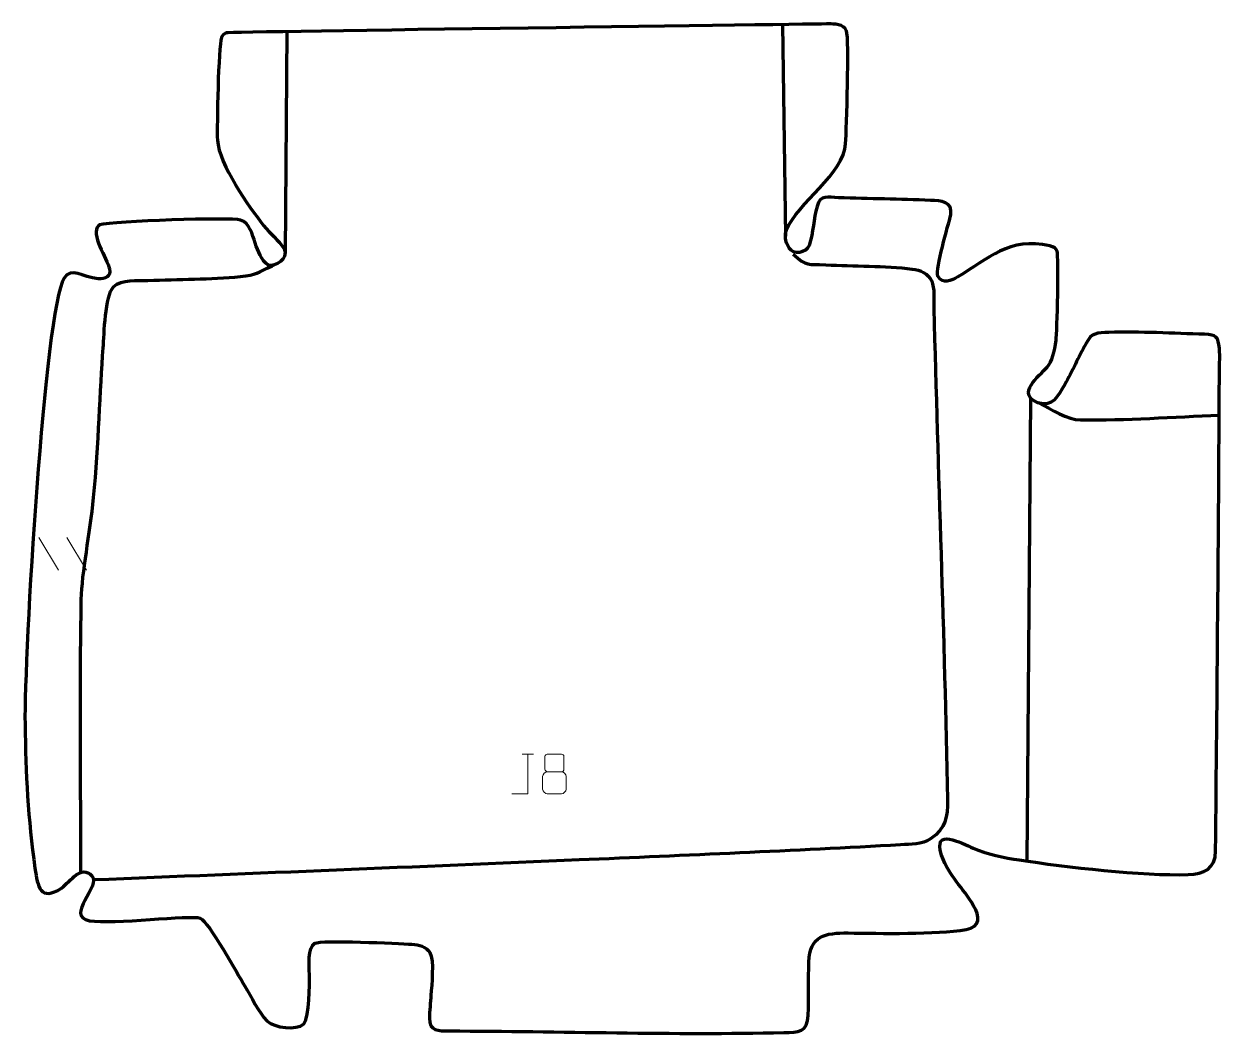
# Model space of a CAD drawing. Header units: millimetres. Extents: x 1097 to 1849, y 99 to 735.
import ezdxf

# ---------------------------------------------------------------- set-up
doc = ezdxf.new("R2010")
doc.units = ezdxf.units.MM
doc.header["$MEASUREMENT"] = 0
doc.layers.add('layer 1', color=7, linetype='Continuous', plot=False)
doc.layers.add('layer 2', color=7, linetype='Continuous')
doc.layers.add('layer 3', color=7, linetype='Continuous')

msp = doc.modelspace()

# ---------------------------------------------------------------- linework, layer by layer
at = {"layer": 'layer 1', "color": 250, "lineweight": 9}
for points in [[(1106.1569, 411.9286), (1106.1569, 411.9286), (1118.5212, 391.3843), (1118.5212, 391.3843)], [(1123.8868, 411.9286), (1123.8868, 411.9286), (1136.2511, 391.3843), (1136.2511, 391.3843)], [(1410.1792, 275.6603), (1410.1792, 275.6603), (1417.3474, 275.6603), (1417.3474, 275.6603)]]:
    msp.add_open_spline(points, degree=3, dxfattribs=at)
for points, knots in [([(1403.7413, 250.7067), (1403.7413, 250.7067), (1413.7633, 250.7067), (1413.7633, 250.7067), (1413.7633, 250.7067), (1413.7633, 250.7067), (1413.7633, 275.6603), (1413.7633, 275.6603)], [0, 0, 0, 0, 0.33333333, 0.33333333, 0.33333333, 0.33333333, 1, 1, 1, 1]), ([(1424.591, 274.1944), (1424.591, 271.9814), (1424.591, 268.2991), (1424.591, 266.0858), (1424.591, 266.0858), (1424.606, 265.5784), (1425.4134, 264.647), (1426.1135, 264.6482), (1426.1135, 264.6482), (1429.0834, 264.6484), (1432.0536, 264.5635), (1435.024, 264.5632), (1435.024, 264.5632), (1435.8211, 264.5674), (1436.5418, 265.3577), (1436.5392, 266.0784), (1436.5392, 266.0784), (1436.5389, 268.2944), (1436.5389, 271.9791), (1436.5392, 274.1944), (1436.5392, 274.1944), (1436.5207, 274.9052), (1435.9093, 275.6656), (1435.0754, 275.6582), (1435.0754, 275.6582), (1432.0583, 275.6579), (1429.0414, 275.6579), (1426.0248, 275.6582), (1426.0248, 275.6582), (1425.3984, 275.6658), (1424.5743, 274.9548), (1424.591, 274.1944)], [0, 0, 0, 0, 0.11111111, 0.11111111, 0.11111111, 0.11111111, 0.22222222, 0.22222222, 0.22222222, 0.22222222, 0.33333333, 0.33333333, 0.33333333, 0.33333333, 0.44444444, 0.44444444, 0.44444444, 0.44444444, 0.55555556, 0.55555556, 0.55555556, 0.55555556, 0.66666667, 0.66666667, 0.66666667, 0.66666667, 0.77777778, 0.77777778, 0.77777778, 0.77777778, 1, 1, 1, 1]), ([(1423.1322, 261.6762), (1423.1322, 258.5054), (1423.1322, 256.8033), (1423.1322, 253.6319), (1423.1322, 253.6319), (1423.1237, 252.41), (1424.8216, 250.7173), (1426.0742, 250.7088), (1426.0742, 250.7088), (1429.0573, 250.7091), (1432.0406, 250.7091), (1435.024, 250.7088), (1435.024, 250.7088), (1436.3473, 250.7205), (1437.9677, 252.3421), (1437.9566, 253.6413), (1437.9566, 253.6413), (1437.9563, 256.8095), (1437.9563, 258.5083), (1437.9566, 261.6762), (1437.9566, 261.6762), (1437.8869, 263.0566), (1436.3091, 264.6352), (1435.0037, 264.6291), (1435.0037, 264.6291), (1432.0271, 264.6288), (1429.0505, 264.6288), (1426.0742, 264.6291), (1426.0742, 264.6291), (1424.9947, 264.6355), (1423.1484, 263.0566), (1423.1322, 261.6762)], [0, 0, 0, 0, 0.11111111, 0.11111111, 0.11111111, 0.11111111, 0.22222222, 0.22222222, 0.22222222, 0.22222222, 0.33333333, 0.33333333, 0.33333333, 0.33333333, 0.44444444, 0.44444444, 0.44444444, 0.44444444, 0.55555556, 0.55555556, 0.55555556, 0.55555556, 0.66666667, 0.66666667, 0.66666667, 0.66666667, 0.77777778, 0.77777778, 0.77777778, 0.77777778, 1, 1, 1, 1])]:
    msp.add_open_spline(points, degree=3, knots=knots, dxfattribs=at)
at = {"layer": 'layer 2', "color": 140, "lineweight": 158}
for points in [[(1262.2374, 730.1659), (1262.2374, 730.1659), (1261.1125, 590.8291), (1261.1125, 590.8291)], [(1574.04, 734.6168), (1574.04, 734.6168), (1575.844, 601.4255), (1575.844, 601.4255)], [(1727.8809, 208.3838), (1727.8809, 208.3838), (1730.3598, 499.3441), (1730.3598, 499.3441)]]:
    msp.add_open_spline(points, degree=3, dxfattribs=at)
for points, knots in [([(1580.6938, 590.1857), (1589.7762, 582.0935), (1589.4646, 584.0409), (1601.299, 583.4667), (1601.299, 583.4667), (1618.8801, 582.699), (1638.3614, 582.8452), (1655.6637, 580.833), (1655.6637, 580.833), (1660.9549, 580.2176), (1665.4417, 578.2172), (1667.9053, 573.1608), (1667.9053, 573.1608), (1669.8206, 569.2295), (1669.1912, 560.7954), (1669.3016, 556.0759), (1669.3016, 556.0759), (1671.7144, 453.073), (1675.9918, 350.1725), (1677.7877, 247.1244), (1677.7877, 247.1244), (1677.984, 235.8673), (1676.9017, 229.2985), (1667.2099, 222.3921), (1667.2099, 222.3921), (1661.7317, 218.4883), (1654.8278, 218.9919), (1648.264, 218.6264), (1648.264, 218.6264), (1580.8364, 214.8716), (1513.5853, 212.0055), (1446.1266, 209.1066), (1446.1266, 209.1066), (1344.2888, 204.7282), (1242.4404, 200.6016), (1140.5901, 196.524)], [0, 0, 0, 0, 0.1, 0.1, 0.1, 0.1, 0.2, 0.2, 0.2, 0.2, 0.3, 0.3, 0.3, 0.3, 0.4, 0.4, 0.4, 0.4, 0.5, 0.5, 0.5, 0.5, 0.6, 0.6, 0.6, 0.6, 0.7, 0.7, 0.7, 0.7, 0.8, 0.8, 0.8, 0.8, 1, 1, 1, 1]), ([(1132.6078, 201.2142), (1132.6365, 258.3939), (1131.8321, 315.8878), (1132.9046, 373.0283), (1132.9046, 373.0283), (1133.2235, 390.0266), (1138.4365, 413.9071), (1140.6539, 437.093), (1140.6539, 437.093), (1143.855, 470.5658), (1144.6111, 504.6031), (1146.7081, 531.3277), (1146.7081, 531.3277), (1147.3738, 539.812), (1147.5738, 563.9099), (1153.2295, 569.6207), (1153.2295, 569.6207), (1158.2481, 574.6881), (1168.0829, 573.4023), (1174.8319, 573.6531), (1174.8319, 573.6531), (1193.9916, 574.3396), (1214.084, 574.3761), (1233.0917, 576.1295), (1233.0917, 576.1295), (1243.2053, 577.0624), (1243.6938, 578.6408), (1252.9626, 582.9445), (1252.9626, 582.9445), (1253.236, 583.0714), (1253.5113, 583.1962), (1253.7858, 583.3211)], [0, 0, 0, 0, 0.11111111, 0.11111111, 0.11111111, 0.11111111, 0.22222222, 0.22222222, 0.22222222, 0.22222222, 0.33333333, 0.33333333, 0.33333333, 0.33333333, 0.44444444, 0.44444444, 0.44444444, 0.44444444, 0.55555556, 0.55555556, 0.55555556, 0.55555556, 0.66666667, 0.66666667, 0.66666667, 0.66666667, 0.77777778, 0.77777778, 0.77777778, 0.77777778, 1, 1, 1, 1]), ([(1735.6883, 496.483), (1742.8458, 492.6962), (1753.5052, 486.0067), (1761.5805, 485.9105), (1761.5805, 485.9105), (1789.7448, 485.5748), (1820.3657, 487.9168), (1848.7801, 488.8524)], [0, 0, 0, 0, 0.33333333, 0.33333333, 0.33333333, 0.33333333, 1, 1, 1, 1])]:
    msp.add_open_spline(points, degree=3, knots=knots, dxfattribs=at)
at = {"layer": 'layer 3', "color": 242, "lineweight": 158}
msp.add_open_spline([(1602.8241, 735.0051), (1606.6564, 735.0253), (1612.5986, 734.9452), (1614.2649, 730.7108), (1614.2649, 730.7108), (1616.2602, 725.6406), (1614.2216, 668.7411), (1613.767, 659.8063), (1613.767, 659.8063), (1612.7947, 640.6981), (1583.1827, 622.2172), (1576.6209, 605.5371), (1576.6209, 605.5371), (1575.3425, 602.287), (1575.4759, 598.7117), (1578.2647, 593.9213), (1578.2647, 593.9213), (1580.626, 589.8654), (1589.0633, 590.4684), (1590.7658, 595.6889), (1590.7658, 595.6889), (1593.515, 604.1192), (1593.5526, 612.2628), (1595.7533, 620.2779), (1595.7533, 620.2779), (1597.8206, 627.8062), (1602.7041, 625.9347), (1609.3212, 625.7118), (1609.3212, 625.7118), (1628.6123, 625.0857), (1647.9162, 624.7611), (1667.2028, 624.032), (1667.2028, 624.032), (1673.7394, 623.7848), (1681.295, 623.4622), (1679.912, 614.8684), (1679.912, 614.8684), (1678.3225, 608.0648), (1670.1031, 581.2153), (1671.8638, 576.367), (1671.8638, 576.367), (1674.727, 571.024), (1680.3072, 573.6585), (1684.4236, 576.0182), (1684.4236, 576.0182), (1703.0948, 587.0919), (1717.0494, 601.3336), (1742.1503, 595.4075), (1742.1503, 595.4075), (1744.9308, 594.7511), (1746.1957, 593.6673), (1746.7614, 592.137), (1746.7614, 592.137), (1748.0674, 588.6048), (1746.7978, 540.9332), (1746.1966, 536.0322), (1746.1966, 536.0322), (1745.3145, 528.8395), (1743.6429, 522.5378), (1740.5443, 519.1028), (1740.5443, 519.1028), (1735.4314, 513.4346), (1720.6453, 502.2287), (1734.6254, 496.7621), (1734.6254, 496.7621), (1744.3515, 493.9131), (1747.2881, 500.8333), (1751.6027, 508.2139), (1751.6027, 508.2139), (1756.5089, 516.6061), (1760.1495, 525.4678), (1764.8095, 533.8381), (1764.8095, 533.8381), (1768.7482, 540.9129), (1771.8507, 540.7003), (1779.3863, 540.9745), (1779.3863, 540.9745), (1798.5808, 541.5538), (1820.2154, 540.374), (1839.6114, 539.7978), (1839.6114, 539.7978), (1846.9248, 539.5805), (1848.2836, 538.049), (1848.8795, 531.0469), (1848.8795, 531.0469), (1849.3347, 525.6989), (1848.916, 518.1719), (1848.8921, 512.5529), (1848.8921, 512.5529), (1848.4691, 413.3328), (1847.4503, 314.0975), (1846.5317, 214.8798), (1846.5317, 214.8798), (1846.4242, 203.2533), (1839.1183, 200.3285), (1829.2118, 199.97), (1829.2118, 199.97), (1800.7024, 198.9388), (1752.0687, 204.7612), (1722.8556, 209.1201), (1722.8556, 209.1201), (1714.306, 210.3958), (1701.9183, 213.1221), (1693.9546, 216.4756), (1693.9546, 216.4756), (1686.6767, 219.5401), (1668.4305, 230.1699), (1673.9898, 212.1344), (1673.9898, 212.1344), (1679.5791, 197.9358), (1687.1057, 192.3462), (1694.271, 180.3528), (1694.271, 180.3528), (1698.3004, 173.6083), (1698.8383, 166.9474), (1689.5159, 165.3745), (1689.5159, 165.3745), (1670.4966, 162.1657), (1635.3401, 162.9301), (1615.2995, 163.1775), (1615.2995, 163.1775), (1600.8674, 163.2985), (1591.1322, 161.7116), (1590.6219, 144.9156), (1590.6219, 144.9156), (1590.3223, 133.7887), (1590.6092, 122.4559), (1590.2212, 111.4281), (1590.2212, 111.4281), (1589.8349, 100.4499), (1584.2354, 100.7565), (1574.9483, 100.5442), (1574.9483, 100.5442), (1505.4476, 98.9545), (1434.072, 101.3806), (1364.42, 101.5709), (1364.42, 101.5709), (1357.5519, 101.5897), (1351.816, 101.4511), (1351.8983, 109.4997), (1351.8983, 109.4997), (1351.9441, 113.9705), (1352.6215, 119.462), (1352.8849, 124.1256), (1352.8849, 124.1256), (1353.2676, 130.1969), (1355.0284, 145.9331), (1352.1609, 150.8167), (1352.1609, 150.8167), (1349.8868, 154.6896), (1345.3773, 155.8036), (1340.6692, 156.1004), (1340.6692, 156.1004), (1332.5502, 156.584), (1283.4807, 158.908), (1279.7819, 156.7039), (1279.7819, 156.7039), (1275.1386, 153.9371), (1276.3938, 142.1133), (1276.4044, 137.1671), (1276.4044, 137.1671), (1276.4187, 130.4268), (1276.701, 111.0511), (1272.9043, 105.9884), (1272.9043, 105.9884), (1268.191, 101.6414), (1254.5228, 103.4663), (1249.6275, 107.8221), (1249.6275, 107.8221), (1244.7553, 112.9787), (1239.6996, 123.1312), (1235.7539, 129.7571), (1235.7539, 129.7571), (1231.6654, 136.693), (1212.855, 170.4261), (1207.7651, 172.4895), (1207.7651, 172.4895), (1201.9238, 174.8576), (1152.4967, 168.38), (1138.0383, 170.9105), (1138.0383, 170.9105), (1122.181, 173.6859), (1145.8584, 192.7605), (1139.4749, 199.1946), (1139.4749, 199.1946), (1132.6275, 206.0962), (1126.5491, 196.1281), (1120.4556, 191.3933), (1120.4556, 191.3933), (1106.9705, 182.8955), (1105.4808, 192.1445), (1103.76, 203.8529), (1103.76, 203.8529), (1099.2819, 235.1156), (1097.9557, 263.1561), (1097.4931, 294.6361), (1097.4931, 294.6361), (1096.7997, 337.441), (1109.7069, 555.0819), (1122.0276, 575.1044), (1122.0276, 575.1044), (1126.5989, 582.533), (1133.4507, 575.5001), (1143.5681, 574.7457), (1143.5681, 574.7457), (1147.9472, 574.4193), (1151.8153, 575.9419), (1150.6946, 580.9003), (1150.6946, 580.9003), (1149.2509, 587.2878), (1138.248, 603.1914), (1143.6907, 608.0761), (1143.6907, 608.0761), (1143.6907, 608.0761), (1144.3067, 608.5484), (1144.3067, 608.5484), (1144.3067, 608.5484), (1152.9422, 611.1388), (1227.3909, 613.4251), (1233.1077, 611.6352), (1233.1077, 611.6352), (1239.2564, 609.7101), (1240.2545, 602.7719), (1242.2693, 597.2197), (1242.2693, 597.2197), (1244.0939, 592.1922), (1246.006, 586.4551), (1250.5421, 583.227), (1250.5421, 583.227), (1254.6861, 582.0869), (1263.5143, 587.1277), (1260.4962, 593.4704), (1260.4962, 593.4704), (1256.8949, 599.2578), (1251.7101, 602.8511), (1247.6026, 608.1988), (1247.6026, 608.1988), (1238.1816, 620.4643), (1219.6301, 646.1909), (1218.491, 661.9486), (1218.491, 661.9486), (1218.2225, 670.2786), (1219.0582, 720.6229), (1221.0928, 726.4338), (1221.0928, 726.4338), (1221.5573, 727.7608), (1222.4238, 728.8549), (1224.0495, 729.4026), (1224.0495, 729.4026), (1225.6752, 729.9502), (1602.8241, 735.0051), (1602.8241, 735.0051)], degree=3, knots=[0, 0, 0, 0, 0.015625, 0.015625, 0.015625, 0.015625, 0.03125, 0.03125, 0.03125, 0.03125, 0.046875, 0.046875, 0.046875, 0.046875, 0.0625, 0.0625, 0.0625, 0.0625, 0.078125, 0.078125, 0.078125, 0.078125, 0.09375, 0.09375, 0.09375, 0.09375, 0.109375, 0.109375, 0.109375, 0.109375, 0.125, 0.125, 0.125, 0.125, 0.140625, 0.140625, 0.140625, 0.140625, 0.15625, 0.15625, 0.15625, 0.15625, 0.171875, 0.171875, 0.171875, 0.171875, 0.1875, 0.1875, 0.1875, 0.1875, 0.203125, 0.203125, 0.203125, 0.203125, 0.21875, 0.21875, 0.21875, 0.21875, 0.234375, 0.234375, 0.234375, 0.234375, 0.25, 0.25, 0.25, 0.25, 0.265625, 0.265625, 0.265625, 0.265625, 0.28125, 0.28125, 0.28125, 0.28125, 0.296875, 0.296875, 0.296875, 0.296875, 0.3125, 0.3125, 0.3125, 0.3125, 0.328125, 0.328125, 0.328125, 0.328125, 0.34375, 0.34375, 0.34375, 0.34375, 0.359375, 0.359375, 0.359375, 0.359375, 0.375, 0.375, 0.375, 0.375, 0.390625, 0.390625, 0.390625, 0.390625, 0.40625, 0.40625, 0.40625, 0.40625, 0.421875, 0.421875, 0.421875, 0.421875, 0.4375, 0.4375, 0.4375, 0.4375, 0.453125, 0.453125, 0.453125, 0.453125, 0.46875, 0.46875, 0.46875, 0.46875, 0.484375, 0.484375, 0.484375, 0.484375, 0.5, 0.5, 0.5, 0.5, 0.515625, 0.515625, 0.515625, 0.515625, 0.53125, 0.53125, 0.53125, 0.53125, 0.546875, 0.546875, 0.546875, 0.546875, 0.5625, 0.5625, 0.5625, 0.5625, 0.578125, 0.578125, 0.578125, 0.578125, 0.59375, 0.59375, 0.59375, 0.59375, 0.609375, 0.609375, 0.609375, 0.609375, 0.625, 0.625, 0.625, 0.625, 0.640625, 0.640625, 0.640625, 0.640625, 0.65625, 0.65625, 0.65625, 0.65625, 0.671875, 0.671875, 0.671875, 0.671875, 0.6875, 0.6875, 0.6875, 0.6875, 0.703125, 0.703125, 0.703125, 0.703125, 0.71875, 0.71875, 0.71875, 0.71875, 0.734375, 0.734375, 0.734375, 0.734375, 0.75, 0.75, 0.75, 0.75, 0.765625, 0.765625, 0.765625, 0.765625, 0.78125, 0.78125, 0.78125, 0.78125, 0.796875, 0.796875, 0.796875, 0.796875, 0.8125, 0.8125, 0.8125, 0.8125, 0.828125, 0.828125, 0.828125, 0.828125, 0.84375, 0.84375, 0.84375, 0.84375, 0.859375, 0.859375, 0.859375, 0.859375, 0.875, 0.875, 0.875, 0.875, 0.890625, 0.890625, 0.890625, 0.890625, 0.90625, 0.90625, 0.90625, 0.90625, 0.921875, 0.921875, 0.921875, 0.921875, 0.9375, 0.9375, 0.9375, 0.9375, 0.953125, 0.953125, 0.953125, 0.953125, 0.96875, 0.96875, 0.96875, 0.96875, 1, 1, 1, 1], dxfattribs=at)

doc.saveas('drawing.dxf')
